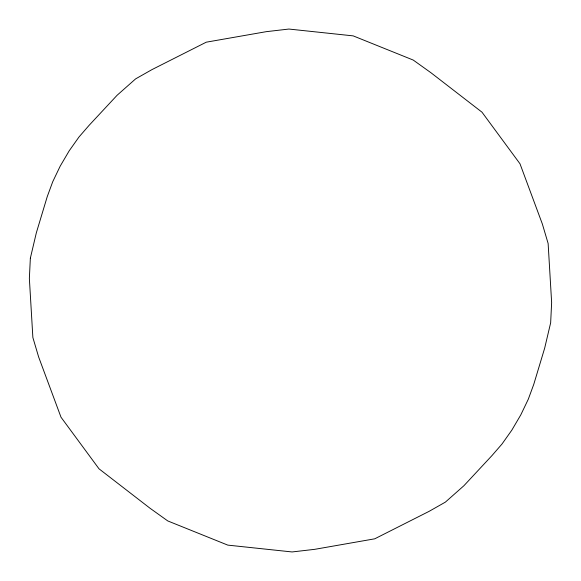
<?xml version="1.0" encoding="UTF-8"?>
<svg xmlns="http://www.w3.org/2000/svg" width="581" height="581" viewBox="0 0 581 581"><rect width="100%" height="100%" fill="white"/><g stroke="black" fill="none" stroke-linecap="round" stroke-linejoin="round"><path stroke-width="0.87" d="M30.35 258.204L29.362 278.452L32.87 337.517L38.636 356.981L61.005 417.216L99.01 468.816L150.058 508.266L167.786 520.946L227.81 545.123L292.098 551.95L314.691 549.335L374.73 538.819L429.032 511.389L445.366 502.129L463.885 485.745L491.925 455.627L501.984 444.044L511.832 430.136L520.801 414.863L528.274 399.263L533.75 384.397L544.673 348.142L550.65 322.796L551.638 302.548L548.13 243.483L542.363 224.019L519.995 163.784L481.99 112.184L430.942 72.734L413.214 60.054L353.19 35.877L288.902 29.05L266.309 31.665L206.27 42.181L151.968 69.611L135.634 78.871L117.115 95.255L89.075 125.373L79.016 136.956L69.168 150.864L60.199 166.137L52.726 181.737L47.25 196.603L36.327 232.858L30.35 258.204"/></g></svg>
